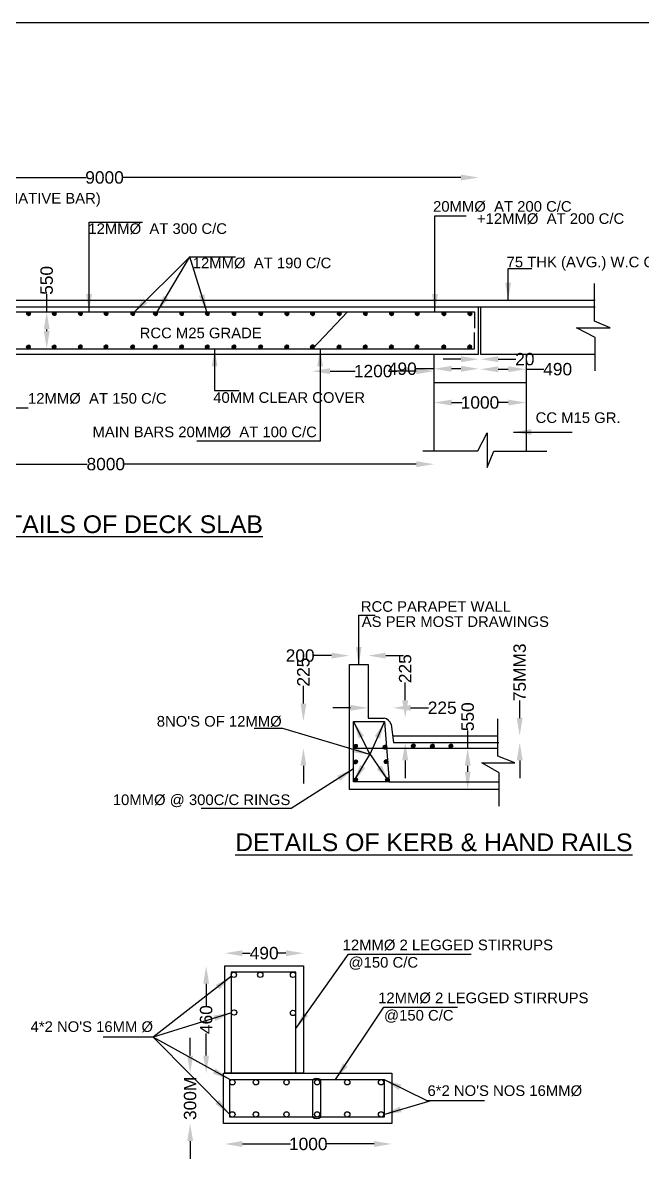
# Model space of a CAD drawing. Header units: millimetres. Extents: x 66731 to 79066, y -166082 to 12261.
# Drawn here: x 70683 to 74180, y 5812 to 12261 of the extents above; entities that cross this region are included whole.
import ezdxf

# ---------------------------------------------------------------- set-up
doc = ezdxf.new("R2010")
doc.units = ezdxf.units.MM
doc.header["$MEASUREMENT"] = 0
doc.layers.add('DRAWING', color=7, linetype='Continuous')
doc.layers.add('TEXT', color=7, linetype='Continuous')
doc.styles.get("Standard").update_dxf_attribs({"font": 'arial.ttf'})
doc.dimstyles.get("Standard").update_dxf_attribs({"dimtxt": 70, "dimasz": 100, "dimexe": 0.18, "dimexo": 0.0625, "dimgap": 0.09, "dimtad": 0, "dimdec": 0, "dimzin": 0, "dimdsep": 46, "dimtxsty": 'Standard', "dimcen": 0.09, "dimse1": 1, "dimse2": 1, "dimadec": 0, "dimazin": 0, "dimtfac": 1, "dimtdec": 0, "dimtofl": 0, "dimtmove": 0, "dimatfit": 3, "dimfxl": 1, "dimtolj": 1, "dimtzin": 0, "dimarcsym": 0})

# ---------------------------------------------------------------- blocks, each defined once
blk = doc.blocks.new('*D9')
at = {"layer": 'Defpoints', "color": 0, "transparency": 16777216}
for p in [(70818, 10628.7), (70818, 10628.7), (70818, 10420)]:
    blk.add_point(p, dxfattribs=at)
at = {"layer": 'DRAWING', "color": 0, "lineweight": -2, "transparency": 16777216}
for p, q in [((70818, 10628.7), (70818, 10728.7)), ((70818, 10520), (70818, 10528.7))]:
    blk.add_line(p, q, dxfattribs=at)
at = {"layer": 'DRAWING', "color": 0, "transparency": 16777216}
for points in [[(70801.4, 10528.7), (70834.7, 10528.7), (70818, 10628.7)], [(70801.4, 10520), (70834.7, 10520), (70818, 10420)]]:
    blk.add_solid(points, dxfattribs=at)
at = {"layer": 'DRAWING', "color": 0, "transparency": 16777216, "insert": (70818, 10806), "char_height": 70, "attachment_point": 5, "rotation": 90}
blk.add_mtext('\\A1;550', dxfattribs=at)
blk = doc.blocks.new('*D10')
at = {"layer": 'Defpoints', "color": 0, "transparency": 16777216}
for p in [(73004.2, 10389.7), (73256.7, 10389.7), (73004.2, 10306.5)]:
    blk.add_point(p, dxfattribs=at)
at = {"layer": 'DRAWING', "color": 0, "lineweight": -2, "transparency": 16777216}
for p, q in [((73004.2, 10306.5), (72904.2, 10306.5)), ((73156.7, 10306.5), (73104.2, 10306.5))]:
    blk.add_line(p, q, dxfattribs=at)
at = {"layer": 'DRAWING', "color": 0, "transparency": 16777216}
for points in [[(73104.2, 10323.2), (73104.2, 10289.8), (73004.2, 10306.5)], [(73156.7, 10323.2), (73156.7, 10289.8), (73256.7, 10306.5)]]:
    blk.add_solid(points, dxfattribs=at)
at = {"layer": 'DRAWING', "color": 0, "transparency": 16777216, "insert": (72825.5, 10306.5), "char_height": 70, "attachment_point": 5}
blk.add_mtext('\\A1;490', dxfattribs=at)
blk = doc.blocks.new('*D11')
at = {"layer": 'Defpoints', "color": 0, "transparency": 16777216}
for p in [(73266.9, 10389.7), (73524, 10389.7), (73524, 10304)]:
    blk.add_point(p, dxfattribs=at)
at = {"layer": 'DRAWING', "color": 0, "lineweight": -2, "transparency": 16777216}
for p, q in [((73366.9, 10304), (73424, 10304)), ((73524, 10304), (73624, 10304))]:
    blk.add_line(p, q, dxfattribs=at)
at = {"layer": 'DRAWING', "color": 0, "transparency": 16777216}
for points in [[(73366.9, 10320.7), (73366.9, 10287.3), (73266.9, 10304)], [(73424, 10320.7), (73424, 10287.3), (73524, 10304)]]:
    blk.add_solid(points, dxfattribs=at)
at = {"layer": 'DRAWING', "color": 0, "transparency": 16777216, "insert": (73702.7, 10304), "char_height": 70, "attachment_point": 5}
blk.add_mtext('\\A1;490', dxfattribs=at)
blk = doc.blocks.new('*D12')
at = {"layer": 'Defpoints', "color": 0, "transparency": 16777216}
for p in [(73256.7, 10399), (73266.9, 10399), (73266.9, 10360.7)]:
    blk.add_point(p, dxfattribs=at)
at = {"layer": 'DRAWING', "color": 0, "lineweight": -2, "transparency": 16777216}
for p, q in [((73156.7, 10360.7), (73056.7, 10360.7)), ((73366.9, 10360.7), (73466.9, 10360.7))]:
    blk.add_line(p, q, dxfattribs=at)
at = {"layer": 'DRAWING', "color": 0, "transparency": 16777216}
for points in [[(73156.7, 10377.3), (73156.7, 10344), (73256.7, 10360.7)], [(73366.9, 10377.3), (73366.9, 10344), (73266.9, 10360.7)]]:
    blk.add_solid(points, dxfattribs=at)
at = {"layer": 'DRAWING', "color": 0, "transparency": 16777216, "insert": (73517.6, 10360.7), "char_height": 70, "attachment_point": 5}
blk.add_mtext('\\A1;20', dxfattribs=at)
blk = doc.blocks.new('*D13')
at = {"layer": 'Defpoints', "color": 0, "transparency": 16777216}
for p in [(73004.2, 10116.4), (73524, 10115.8), (73524, 10115.8)]:
    blk.add_point(p, dxfattribs=at)
at = {"layer": 'DRAWING', "color": 0, "lineweight": -2, "transparency": 16777216}
for p, q in [((73104.2, 10115.8), (73162.9, 10115.8)), ((73424, 10115.8), (73365.3, 10115.8))]:
    blk.add_line(p, q, dxfattribs=at)
at = {"layer": 'DRAWING', "color": 0, "transparency": 16777216}
for points in [[(73104.2, 10132.4), (73104.2, 10099.1), (73004.2, 10115.8)], [(73424, 10132.4), (73424, 10099.1), (73524, 10115.8)]]:
    blk.add_solid(points, dxfattribs=at)
at = {"layer": 'DRAWING', "color": 0, "transparency": 16777216, "insert": (73264.1, 10115.8), "char_height": 70, "attachment_point": 5}
blk.add_mtext('\\A1;1000', dxfattribs=at)
blk = doc.blocks.new('*D14')
at = {"layer": 'Defpoints', "color": 0, "transparency": 16777216}
for p in [(69299.1, 10236.9), (73004.2, 9886.4), (69299.1, 9767.6)]:
    blk.add_point(p, dxfattribs=at)
at = {"layer": 'DRAWING', "color": 0, "lineweight": -2, "transparency": 16777216}
for p, q in [((69399.1, 9767.6), (71047.1, 9767.6)), ((72904.2, 9767.6), (71256.2, 9767.6))]:
    blk.add_line(p, q, dxfattribs=at)
at = {"layer": 'DRAWING', "color": 0, "transparency": 16777216}
for points in [[(69399.1, 9784.3), (69399.1, 9751), (69299.1, 9767.6)], [(72904.2, 9784.3), (72904.2, 9751), (73004.2, 9767.6)]]:
    blk.add_solid(points, dxfattribs=at)
at = {"layer": 'DRAWING', "color": 0, "transparency": 16777216, "insert": (71151.7, 9767.6), "char_height": 70, "attachment_point": 5}
blk.add_mtext('\\A1;8000', dxfattribs=at)
blk = doc.blocks.new('*D22')
at = {"layer": 'Defpoints', "color": 0, "transparency": 16777216}
for p in [(73194.9, 8163.2), (73194.9, 8163.2), (73194.9, 7929.9)]:
    blk.add_point(p, dxfattribs=at)
at = {"layer": 'TEXT', "color": 0, "lineweight": -2, "transparency": 16777216}
for p, q in [((73194.9, 8163.2), (73194.9, 8263.2)), ((73194.9, 8029.9), (73194.9, 8063.2))]:
    blk.add_line(p, q, dxfattribs=at)
at = {"layer": 'TEXT', "color": 0, "transparency": 16777216}
for points in [[(73178.2, 8063.2), (73211.6, 8063.2), (73194.9, 8163.2)], [(73178.2, 8029.9), (73211.6, 8029.9), (73194.9, 7929.9)]]:
    blk.add_solid(points, dxfattribs=at)
at = {"layer": 'TEXT', "color": 0, "transparency": 16777216, "insert": (73194.9, 8340.5), "char_height": 70, "attachment_point": 5, "rotation": 90}
blk.add_mtext('\\A1;550', dxfattribs=at)
blk = doc.blocks.new('*D23')
at = {"layer": 'Defpoints', "color": 0, "transparency": 16777216}
for p in [(72632.5, 8386.6), (72772.6, 8390.8), (72772.6, 8389.8)]:
    blk.add_point(p, dxfattribs=at)
at = {"layer": 'TEXT', "color": 0, "lineweight": -2, "transparency": 16777216}
for p, q in [((72532.5, 8390.8), (72432.5, 8390.8)), ((72872.6, 8390.8), (72972.6, 8390.8))]:
    blk.add_line(p, q, dxfattribs=at)
at = {"layer": 'TEXT', "color": 0, "transparency": 16777216}
for points in [[(72532.5, 8407.5), (72532.5, 8374.1), (72632.5, 8390.8)], [(72872.6, 8407.5), (72872.6, 8374.1), (72772.6, 8390.8)]]:
    blk.add_solid(points, dxfattribs=at)
at = {"layer": 'TEXT', "color": 0, "transparency": 16777216, "insert": (73050.9, 8390.8), "char_height": 70, "attachment_point": 5}
blk.add_mtext('\\A1;225', dxfattribs=at)
blk = doc.blocks.new('*D24')
at = {"layer": 'Defpoints', "color": 0, "transparency": 16777216}
for p in [(72842, 8333.8), (72849, 8333.8), (72847.9, 8194.1)]:
    blk.add_point(p, dxfattribs=at)
at = {"layer": 'TEXT', "color": 0, "lineweight": -2, "transparency": 16777216}
for p, q in [((72842, 8433.8), (72842, 8533.8)), ((72842, 8094.1), (72842, 7994.1))]:
    blk.add_line(p, q, dxfattribs=at)
at = {"layer": 'TEXT', "color": 0, "transparency": 16777216}
for points in [[(72825.3, 8433.8), (72858.7, 8433.8), (72842, 8333.8)], [(72825.3, 8094.1), (72858.7, 8094.1), (72842, 8194.1)]]:
    blk.add_solid(points, dxfattribs=at)
at = {"layer": 'TEXT', "color": 0, "transparency": 16777216, "insert": (72842, 8612), "char_height": 70, "attachment_point": 5, "rotation": 90}
blk.add_mtext('\\A1;225', dxfattribs=at)
blk = doc.blocks.new('*D25')
at = {"layer": 'Defpoints', "color": 0, "transparency": 16777216}
for p in [(72526.8, 8685.8), (72526.8, 8634.9), (72632.5, 8634.9)]:
    blk.add_point(p, dxfattribs=at)
at = {"layer": 'TEXT', "color": 0, "lineweight": -2, "transparency": 16777216}
for p, q in [((72426.8, 8685.8), (72326.8, 8685.8)), ((72732.5, 8685.8), (72832.5, 8685.8))]:
    blk.add_line(p, q, dxfattribs=at)
at = {"layer": 'TEXT', "color": 0, "transparency": 16777216}
for points in [[(72426.8, 8702.5), (72426.8, 8669.2), (72526.8, 8685.8)], [(72732.5, 8702.5), (72732.5, 8669.2), (72632.5, 8685.8)]]:
    blk.add_solid(points, dxfattribs=at)
at = {"layer": 'TEXT', "color": 0, "transparency": 16777216, "insert": (72248.9, 8685.8), "char_height": 70, "attachment_point": 5}
blk.add_mtext('\\A1;200', dxfattribs=at)
blk = doc.blocks.new('*D26')
at = {"layer": 'Defpoints', "color": 0, "transparency": 16777216}
for p in [(72267.3, 8314.5), (72550.5, 8314.5), (72550.5, 8163.2)]:
    blk.add_point(p, dxfattribs=at)
at = {"layer": 'TEXT', "color": 0, "lineweight": -2, "transparency": 16777216}
for p, q in [((72267.3, 8414.5), (72267.3, 8514.5)), ((72267.3, 8063.2), (72267.3, 7963.2))]:
    blk.add_line(p, q, dxfattribs=at)
at = {"layer": 'TEXT', "color": 0, "transparency": 16777216}
for points in [[(72250.6, 8414.5), (72284, 8414.5), (72267.3, 8314.5)], [(72250.6, 8063.2), (72284, 8063.2), (72267.3, 8163.2)]]:
    blk.add_solid(points, dxfattribs=at)
at = {"layer": 'TEXT', "color": 0, "transparency": 16777216, "insert": (72267.3, 8592.7), "char_height": 70, "attachment_point": 5, "rotation": 90}
blk.add_mtext('\\A1;225', dxfattribs=at)
blk = doc.blocks.new('*D27')
at = {"layer": 'Defpoints', "color": 0, "transparency": 16777216}
for p in [(73365.3, 8232.8), (73365.3, 8194.1), (73488.4, 8232.8)]:
    blk.add_point(p, dxfattribs=at)
at = {"layer": 'TEXT', "color": 0, "lineweight": -2, "transparency": 16777216}
for p, q in [((73488.4, 8332.8), (73488.4, 8432.8)), ((73488.4, 8094.1), (73488.4, 7994.1))]:
    blk.add_line(p, q, dxfattribs=at)
at = {"layer": 'TEXT', "color": 0, "transparency": 16777216}
for points in [[(73471.8, 8332.8), (73505.1, 8332.8), (73488.4, 8232.8)], [(73471.8, 8094.1), (73505.1, 8094.1), (73488.4, 8194.1)]]:
    blk.add_solid(points, dxfattribs=at)
at = {"layer": 'TEXT', "color": 0, "transparency": 16777216, "insert": (73488.4, 8591.4), "char_height": 70, "attachment_point": 5, "rotation": 90}
blk.add_mtext('\\A1;75MM3', dxfattribs=at)
blk = doc.blocks.new('*D28')
at = {"layer": 'Defpoints', "color": 0, "transparency": 16777216}
for p in [(72268.4, 7004.4), (71823, 6932.2), (72268.4, 6932.2)]:
    blk.add_point(p, dxfattribs=at)
at = {"layer": 'TEXT', "color": 0, "lineweight": -2, "transparency": 16777216}
for p, q in [((71923, 7004.4), (71967, 7004.4)), ((72168.4, 7004.4), (72124.4, 7004.4))]:
    blk.add_line(p, q, dxfattribs=at)
at = {"layer": 'TEXT', "color": 0, "transparency": 16777216}
for points in [[(71923, 7021.1), (71923, 6987.7), (71823, 7004.4)], [(72168.4, 7021.1), (72168.4, 6987.7), (72268.4, 7004.4)]]:
    blk.add_solid(points, dxfattribs=at)
at = {"layer": 'TEXT', "color": 0, "transparency": 16777216, "insert": (72045.7, 7004.4), "char_height": 70, "attachment_point": 5}
blk.add_mtext('\\A1;490', dxfattribs=at)
blk = doc.blocks.new('*D29')
at = {"layer": 'Defpoints', "color": 0, "transparency": 16777216}
for p in [(71823, 6325.9), (71627.8, 6042.8), (71823, 6042.8)]:
    blk.add_point(p, dxfattribs=at)
at = {"layer": 'TEXT', "color": 0, "lineweight": -2, "transparency": 16777216}
for p, q in [((71627.8, 6425.9), (71627.8, 6525.9)), ((71627.8, 5942.8), (71627.8, 5842.8))]:
    blk.add_line(p, q, dxfattribs=at)
at = {"layer": 'TEXT', "color": 0, "transparency": 16777216}
for points in [[(71611.2, 6425.9), (71644.5, 6425.9), (71627.8, 6325.9)], [(71611.2, 5942.8), (71644.5, 5942.8), (71627.8, 6042.8)]]:
    blk.add_solid(points, dxfattribs=at)
at = {"layer": 'TEXT', "color": 0, "transparency": 16777216, "insert": (71627.8, 6184.3), "char_height": 70, "attachment_point": 5, "rotation": 90}
blk.add_mtext('\\A1;300M', dxfattribs=at)
blk = doc.blocks.new('*D30')
at = {"layer": 'Defpoints', "color": 0, "transparency": 16777216}
for p in [(71823, 6042.8), (72766.5, 6042.8), (72766.5, 5926.3)]:
    blk.add_point(p, dxfattribs=at)
at = {"layer": 'TEXT', "color": 0, "lineweight": -2, "transparency": 16777216}
for p, q in [((71923, 5926.3), (72193.5, 5926.3)), ((72666.5, 5926.3), (72395.9, 5926.3))]:
    blk.add_line(p, q, dxfattribs=at)
at = {"layer": 'TEXT', "color": 0, "transparency": 16777216}
for points in [[(71923, 5943), (71923, 5909.7), (71823, 5926.3)], [(72666.5, 5943), (72666.5, 5909.7), (72766.5, 5926.3)]]:
    blk.add_solid(points, dxfattribs=at)
at = {"layer": 'TEXT', "color": 0, "transparency": 16777216, "insert": (72294.7, 5926.3), "char_height": 70, "attachment_point": 5}
blk.add_mtext('\\A1;1000', dxfattribs=at)
blk = doc.blocks.new('*D31')
at = {"layer": 'Defpoints', "color": 0, "transparency": 16777216}
for p in [(71718.4, 6932.2), (71816.5, 6932.2), (71816.5, 6325.9)]:
    blk.add_point(p, dxfattribs=at)
at = {"layer": 'TEXT', "color": 0, "lineweight": -2, "transparency": 16777216}
for p, q in [((71718.4, 6832.2), (71718.4, 6707.8)), ((71718.4, 6425.9), (71718.4, 6550.3))]:
    blk.add_line(p, q, dxfattribs=at)
at = {"layer": 'TEXT', "color": 0, "transparency": 16777216}
for points in [[(71701.7, 6832.2), (71735, 6832.2), (71718.4, 6932.2)], [(71701.7, 6425.9), (71735, 6425.9), (71718.4, 6325.9)]]:
    blk.add_solid(points, dxfattribs=at)
at = {"layer": 'TEXT', "color": 0, "transparency": 16777216, "insert": (71718.4, 6629), "char_height": 70, "attachment_point": 5, "rotation": 90}
blk.add_mtext('\\A1;460', dxfattribs=at)
blk = doc.blocks.new('*D34')
at = {"layer": 'Defpoints', "color": 0, "lineweight": -2, "transparency": 16777216}
for p, q in [((69132.2, 11387.2), (71040, 11387.2)), ((73156.7, 11387.2), (71248.9, 11387.2))]:
    blk.add_line(p, q, dxfattribs=at)
at = {"layer": 'Defpoints', "color": 0, "transparency": 16777216}
for p in [(73256.7, 11387.2), (69032.2, 10657.4), (73256.7, 10657.4)]:
    blk.add_point(p, dxfattribs=at)
for points in [[(69132.2, 11403.9), (69132.2, 11370.6), (69032.2, 11387.2)], [(73156.7, 11403.9), (73156.7, 11370.6), (73256.7, 11387.2)]]:
    blk.add_solid(points, dxfattribs=at)
at = {"layer": 'Defpoints', "color": 0, "transparency": 16777216, "insert": (71144.5, 11387.2), "char_height": 70, "attachment_point": 5}
blk.add_mtext('\\A1;9000', dxfattribs=at)
blk = doc.blocks.new('*D35')
at = {"layer": 'Defpoints', "color": 0, "lineweight": -2, "transparency": 16777216}
for p, q in [((72418, 10293.1), (72559.9, 10293.1)), ((72904.2, 10293.1), (72762.3, 10293.1))]:
    blk.add_line(p, q, dxfattribs=at)
at = {"layer": 'Defpoints', "color": 0, "transparency": 16777216}
for p in [(72318, 10430.4), (72318, 10293.1), (73004.2, 10306.5)]:
    blk.add_point(p, dxfattribs=at)
for points in [[(72418, 10309.7), (72418, 10276.4), (72318, 10293.1)], [(72904.2, 10309.7), (72904.2, 10276.4), (73004.2, 10293.1)]]:
    blk.add_solid(points, dxfattribs=at)
at = {"layer": 'Defpoints', "color": 0, "transparency": 16777216, "insert": (72661.1, 10293.1), "char_height": 70, "attachment_point": 5}
blk.add_mtext('\\A1;1200', dxfattribs=at)

msp = doc.modelspace()

# ---------------------------------------------------------------- hatches: boundary and pattern name
at = {"layer": 'DRAWING'}
h = msp.add_hatch(dxfattribs=at)
h.set_pattern_fill('ANSI31', color=256, style=0)
h.set_pattern_definition([(45, (17430.54311, -3.04414), (-0.08838834765, 0.08838834765), [])])
h.paths.add_polyline_path([(70726.2, 10618.3, 0.409166), (70715.9, 10628.7), (70715.6, 10628.7, 0.409166), (70705.3, 10618.3, 1)])
h = msp.add_hatch(dxfattribs=at)
h.set_pattern_fill('ANSI31', color=256, style=0)
h.set_pattern_definition([(45, (17575.6704, -3.04414), (-0.08838834765, 0.08838834765), [])])
h.paths.add_polyline_path([(70871.3, 10618.3, 0.409166), (70861.1, 10628.7), (70860.7, 10628.7, 0.409166), (70850.5, 10618.3, 1)])
h = msp.add_hatch(dxfattribs=at)
h.set_pattern_fill('ANSI31', color=256, style=0)
h.set_pattern_definition([(45, (17723.46586, -3.04414), (-0.08838834765, 0.08838834765), [])])
h.paths.add_polyline_path([(71019.1, 10618.3, 0.409166), (71008.9, 10628.7), (71008.5, 10628.7, 0.409166), (70998.3, 10618.3, 1)])
h = msp.add_hatch(dxfattribs=at)
h.set_pattern_fill('ANSI31', color=256, style=0)
h.set_pattern_definition([(45, (17868.28421, -3.04414), (-0.08838834765, 0.08838834765), [])])
h.paths.add_polyline_path([(71163.9, 10618.3, 0.409166), (71153.7, 10628.7), (71153.3, 10628.7, 0.409166), (71143.1, 10618.3, 1)])
h = msp.add_hatch(dxfattribs=at)
h.set_pattern_fill('ANSI31', color=256, style=0)
h.set_pattern_definition([(45, (18018.97523, -3.04414), (-0.08838834765, 0.08838834765), [])])
h.paths.add_polyline_path([(71314.6, 10618.3, 0.409166), (71304.4, 10628.7), (71304, 10628.7, 0.409166), (71293.8, 10618.3, 1)])
h = msp.add_hatch(dxfattribs=at)
h.set_pattern_fill('ANSI31', color=256, style=0)
h.set_pattern_definition([(45, (18147.01348, -3.04414), (-0.08838834765, 0.08838834765), [])])
h.paths.add_polyline_path([(71442.7, 10618.3, 0.409166), (71432.4, 10628.7), (71432.1, 10628.7, 0.409166), (71421.8, 10618.3, 1)])
h = msp.add_hatch(dxfattribs=at)
h.set_pattern_fill('ANSI31', color=256, style=0)
h.set_pattern_definition([(45, (18294.80894, -3.04414), (-0.08838834765, 0.08838834765), [])])
h.paths.add_polyline_path([(71590.5, 10618.3, 0.409166), (71580.2, 10628.7), (71579.9, 10628.7, 0.409166), (71569.6, 10618.3, 1)])
h = msp.add_hatch(dxfattribs=at)
h.set_pattern_fill('ANSI31', color=256, style=0)
h.set_pattern_definition([(45, (18439.62729, -3.04414), (-0.08838834765, 0.08838834765), [])])
h.paths.add_polyline_path([(71735.3, 10618.3, 0.409166), (71725, 10628.7), (71724.7, 10628.7, 0.409166), (71714.4, 10618.3, 1)])
h = msp.add_hatch(dxfattribs=at)
h.set_pattern_fill('ANSI31', color=256, style=0)
h.set_pattern_definition([(45, (18590.31831, -3.04414), (-0.08838834765, 0.08838834765), [])])
h.paths.add_polyline_path([(71886, 10618.3, 0.409166), (71875.7, 10628.7), (71875.4, 10628.7, 0.409166), (71865.1, 10618.3, 1)])
h = msp.add_hatch(dxfattribs=at)
h.set_pattern_fill('ANSI31', color=256, style=0)
h.set_pattern_definition([(45, (18741.07461, -3.04414), (-0.08838834765, 0.08838834765), [])])
h.paths.add_polyline_path([(72036.7, 10618.3, 0.409166), (72026.5, 10628.7), (72026.1, 10628.7, 0.409166), (72015.9, 10618.3, 1)])
h = msp.add_hatch(dxfattribs=at)
h.set_pattern_fill('ANSI31', color=256, style=0)
h.set_pattern_definition([(45, (18888.87007, -3.04414), (-0.08838834765, 0.08838834765), [])])
h.paths.add_polyline_path([(72184.5, 10618.3, 0.409166), (72174.3, 10628.7), (72173.9, 10628.7, 0.409166), (72163.7, 10618.3, 1)])
h = msp.add_hatch(dxfattribs=at)
h.set_pattern_fill('ANSI31', color=256, style=0)
h.set_pattern_definition([(45, (19033.68841, -3.04414), (-0.08838834765, 0.08838834765), [])])
h.paths.add_polyline_path([(72329.3, 10618.3, 0.409166), (72319.1, 10628.7), (72318.7, 10628.7, 0.409166), (72308.5, 10618.3, 1)])
h = msp.add_hatch(dxfattribs=at)
h.set_pattern_fill('ANSI31', color=256, style=0)
h.set_pattern_definition([(45, (19184.37944, -3.04414), (-0.08838834765, 0.08838834765), [])])
h.paths.add_polyline_path([(72480, 10618.3, 0.409166), (72469.8, 10628.7), (72469.4, 10628.7, 0.409166), (72459.2, 10618.3, 1)])
h = msp.add_hatch(dxfattribs=at)
h.set_pattern_fill('ANSI31', color=256, style=0)
h.set_pattern_definition([(45, (19331.72533, -3.04414), (-0.08838834765, 0.08838834765), [])])
h.paths.add_polyline_path([(72627.4, 10618.3, 0.409166), (72617.1, 10628.7), (72616.8, 10628.7, 0.409166), (72606.5, 10618.3, 1)])
h = msp.add_hatch(dxfattribs=at)
h.set_pattern_fill('ANSI31', color=256, style=0)
h.set_pattern_definition([(45, (19479.52079, -3.04414), (-0.08838834765, 0.08838834765), [])])
h.paths.add_polyline_path([(72775.2, 10618.3, 0.409166), (72764.9, 10628.7), (72764.6, 10628.7, 0.409166), (72754.3, 10618.3, 1)])
h = msp.add_hatch(dxfattribs=at)
h.set_pattern_fill('ANSI31', color=256, style=0)
h.set_pattern_definition([(45, (19624.33913, -3.04414), (-0.08838834765, 0.08838834765), [])])
h.paths.add_polyline_path([(72920, 10618.3, 0.409166), (72909.7, 10628.7), (72909.4, 10628.7, 0.409166), (72899.1, 10618.3, 1)])
h = msp.add_hatch(dxfattribs=at)
h.set_pattern_fill('ANSI31', color=256, style=0)
h.set_pattern_definition([(45, (19775.03016, -3.04414), (-0.08838834765, 0.08838834765), [])])
h.paths.add_polyline_path([(73070.7, 10618.3, 0.409166), (73060.4, 10628.7), (73060.1, 10628.7, 0.409166), (73049.8, 10618.3, 1)])
h = msp.add_hatch(dxfattribs=at)
h.set_pattern_fill('ANSI31', color=256, style=0)
h.set_pattern_definition([(45, (19921.8521, -3.04414), (-0.08838834765, 0.08838834765), [])])
h.paths.add_polyline_path([(73217.5, 10618.3, 0.409166), (73207.3, 10628.7), (73206.9, 10628.7, 0.409166), (73196.6, 10618.3, 1)])
h = msp.add_hatch(dxfattribs=at)
h.set_pattern_fill('ANSI31', color=256, style=0)
h.set_pattern_definition([(315, (17429.67651, 21051.74627), (-0.08838834765, -0.08838834765), [])])
h.paths.add_polyline_path([(70725.3, 10430.4, -0.409166), (70715.1, 10420), (70714.7, 10420, -0.409166), (70704.5, 10430.4, -1)])
h = msp.add_hatch(dxfattribs=at)
h.set_pattern_fill('ANSI31', color=256, style=0)
h.set_pattern_definition([(315, (17574.8038, 21051.74627), (-0.08838834765, -0.08838834765), [])])
h.paths.add_polyline_path([(70870.5, 10430.4, -0.409166), (70860.2, 10420), (70859.8, 10420, -0.409166), (70849.6, 10430.4, -1)])
h = msp.add_hatch(dxfattribs=at)
h.set_pattern_fill('ANSI31', color=256, style=0)
h.set_pattern_definition([(315, (17722.59926, 21051.74627), (-0.08838834765, -0.08838834765), [])])
h.paths.add_polyline_path([(71018.3, 10430.4, -0.409166), (71008, 10420), (71007.6, 10420, -0.409166), (70997.4, 10430.4, -1)])
h = msp.add_hatch(dxfattribs=at)
h.set_pattern_fill('ANSI31', color=256, style=0)
h.set_pattern_definition([(315, (17867.41761, 21051.74627), (-0.08838834765, -0.08838834765), [])])
h.paths.add_polyline_path([(71163.1, 10430.4, -0.409166), (71152.8, 10420), (71152.5, 10420, -0.409166), (71142.2, 10430.4, -1)])
h = msp.add_hatch(dxfattribs=at)
h.set_pattern_fill('ANSI31', color=256, style=0)
h.set_pattern_definition([(315, (18018.10863, 21051.74627), (-0.08838834765, -0.08838834765), [])])
h.paths.add_polyline_path([(71313.8, 10430.4, -0.409166), (71303.5, 10420), (71303.2, 10420, -0.409166), (71292.9, 10430.4, -1)])
h = msp.add_hatch(dxfattribs=at)
h.set_pattern_fill('ANSI31', color=256, style=0)
h.set_pattern_definition([(315, (18146.14688, 21051.74627), (-0.08838834765, -0.08838834765), [])])
h.paths.add_polyline_path([(71441.8, 10430.4, -0.409166), (71431.6, 10420), (71431.2, 10420, -0.409166), (71420.9, 10430.4, -1)])
h = msp.add_hatch(dxfattribs=at)
h.set_pattern_fill('ANSI31', color=256, style=0)
h.set_pattern_definition([(315, (18293.94234, 21051.74627), (-0.08838834765, -0.08838834765), [])])
h.paths.add_polyline_path([(71589.6, 10430.4, -0.409166), (71579.3, 10420), (71579, 10420, -0.409166), (71568.7, 10430.4, -1)])
h = msp.add_hatch(dxfattribs=at)
h.set_pattern_fill('ANSI31', color=256, style=0)
h.set_pattern_definition([(315, (18438.76069, 21051.74627), (-0.08838834765, -0.08838834765), [])])
h.paths.add_polyline_path([(71734.4, 10430.4, -0.409166), (71724.2, 10420), (71723.8, 10420, -0.409166), (71713.5, 10430.4, -1)])
h = msp.add_hatch(dxfattribs=at)
h.set_pattern_fill('ANSI31', color=256, style=0)
h.set_pattern_definition([(315, (18589.45171, 21051.74627), (-0.08838834765, -0.08838834765), [])])
h.paths.add_polyline_path([(71885.1, 10430.4, -0.409166), (71874.9, 10420), (71874.5, 10420, -0.409166), (71864.2, 10430.4, -1)])
h = msp.add_hatch(dxfattribs=at)
h.set_pattern_fill('ANSI31', color=256, style=0)
h.set_pattern_definition([(315, (18740.20801, 21051.74627), (-0.08838834765, -0.08838834765), [])])
h.paths.add_polyline_path([(72035.9, 10430.4, -0.409166), (72025.6, 10420), (72025.3, 10420, -0.409166), (72015, 10430.4, -1)])
h = msp.add_hatch(dxfattribs=at)
h.set_pattern_fill('ANSI31', color=256, style=0)
h.set_pattern_definition([(315, (18888.00347, 21051.74627), (-0.08838834765, -0.08838834765), [])])
h.paths.add_polyline_path([(72183.7, 10430.4, -0.409166), (72173.4, 10420), (72173, 10420, -0.409166), (72162.8, 10430.4, -1)])
h = msp.add_hatch(dxfattribs=at)
h.set_pattern_fill('ANSI31', color=256, style=0)
h.set_pattern_definition([(315, (19032.82182, 21051.74627), (-0.08838834765, -0.08838834765), [])])
h.paths.add_polyline_path([(72328.5, 10430.4, -0.409166), (72318.2, 10420), (72317.9, 10420, -0.409166), (72307.6, 10430.4, -1)])
h = msp.add_hatch(dxfattribs=at)
h.set_pattern_fill('ANSI31', color=256, style=0)
h.set_pattern_definition([(315, (19183.51284, 21051.74627), (-0.08838834765, -0.08838834765), [])])
h.paths.add_polyline_path([(72479.2, 10430.4, -0.409166), (72468.9, 10420), (72468.6, 10420, -0.409166), (72458.3, 10430.4, -1)])
h = msp.add_hatch(dxfattribs=at)
h.set_pattern_fill('ANSI31', color=256, style=0)
h.set_pattern_definition([(315, (19330.85873, 21051.74627), (-0.08838834765, -0.08838834765), [])])
h.paths.add_polyline_path([(72626.5, 10430.4, -0.409166), (72616.3, 10420), (72615.9, 10420, -0.409166), (72605.6, 10430.4, -1)])
h = msp.add_hatch(dxfattribs=at)
h.set_pattern_fill('ANSI31', color=256, style=0)
h.set_pattern_definition([(315, (19478.65419, 21051.74627), (-0.08838834765, -0.08838834765), [])])
h.paths.add_polyline_path([(72774.3, 10430.4, -0.409166), (72764.1, 10420), (72763.7, 10420, -0.409166), (72753.4, 10430.4, -1)])
h = msp.add_hatch(dxfattribs=at)
h.set_pattern_fill('ANSI31', color=256, style=0)
h.set_pattern_definition([(315, (19623.47254, 21051.74627), (-0.08838834765, -0.08838834765), [])])
h.paths.add_polyline_path([(72919.1, 10430.4, -0.409166), (72908.9, 10420), (72908.5, 10420, -0.409166), (72898.3, 10430.4, -1)])
h = msp.add_hatch(dxfattribs=at)
h.set_pattern_fill('ANSI31', color=256, style=0)
h.set_pattern_definition([(315, (19774.16356, 21051.74627), (-0.08838834765, -0.08838834765), [])])
h.paths.add_polyline_path([(73069.8, 10430.4, -0.409166), (73059.6, 10420), (73059.2, 10420, -0.409166), (73049, 10430.4, -1)])
h = msp.add_hatch(dxfattribs=at)
h.set_pattern_fill('ANSI31', color=256, style=0)
h.set_pattern_definition([(315, (19920.9855, 21051.74627), (-0.08838834765, -0.08838834765), [])])
h.paths.add_polyline_path([(73216.6, 10430.4, -0.409166), (73206.4, 10420), (73206, 10420, -0.409166), (73195.8, 10430.4, -1)])
h = msp.add_hatch(dxfattribs=at)
h.set_pattern_fill('ANSI31', color=256, style=0)
h.set_pattern_definition([(315, (19275.74304, 18795.02064), (-0.08838834765, -0.08838834765), [])])
h.paths.add_polyline_path([(72571.4, 8173.7, -0.409166), (72561.1, 8163.2), (72560.8, 8163.2, -0.409166), (72550.5, 8173.7, -1)])
h = msp.add_hatch(dxfattribs=at)
h.set_pattern_fill('ANSI31', color=256, style=0)
h.set_pattern_definition([(315, (19442.08919, 18790.05563), (-0.08838834765, -0.08838834765), [])])
h.paths.add_polyline_path([(72737.7, 8168.7, -0.409166), (72727.5, 8158.3), (72727.1, 8158.3, -0.409166), (72716.9, 8168.7, -1)])
h = msp.add_hatch(dxfattribs=at)
h.set_pattern_fill('ANSI31', color=256, style=0)
h.set_pattern_definition([(315, (19602.56267, 18796.55554), (-0.08838834765, -0.08838834765), [])])
h.paths.add_polyline_path([(72898.2, 8175.2, -0.409166), (72888, 8164.8), (72887.6, 8164.8, -0.409166), (72877.4, 8175.2, -1)])
h = msp.add_hatch(dxfattribs=at)
h.set_pattern_fill('ANSI31', color=256, style=0)
h.set_pattern_definition([(315, (19710.38639, 18795.51991), (-0.08838834765, -0.08838834765), [])])
h.paths.add_polyline_path([(73006, 8174.2, -0.409166), (72995.8, 8163.7), (72995.4, 8163.7, -0.409166), (72985.2, 8174.2, -1)])
h = msp.add_hatch(dxfattribs=at)
h.set_pattern_fill('ANSI31', color=256, style=0)
h.set_pattern_definition([(315, (19814.73017, 18796.05458), (-0.08838834765, -0.08838834765), [])])
h.paths.add_polyline_path([(73110.4, 8174.7, -0.409166), (73100.1, 8164.3), (73099.8, 8164.3, -0.409166), (73089.5, 8174.7, -1)])
h = msp.add_hatch(dxfattribs=at)
h.set_pattern_fill('ANSI31', color=256, style=0)
h.set_pattern_definition([(315, (19277.08074, 18706.22472), (-0.08838834765, -0.08838834765), [])])
h.paths.add_polyline_path([(72572.7, 8084.9, -0.409166), (72562.5, 8074.4), (72562.1, 8074.4, -0.409166), (72551.9, 8084.9, -1)])
h = msp.add_hatch(dxfattribs=at)
h.set_pattern_fill('ANSI31', color=256, style=0)
h.set_pattern_definition([(315, (19448.53133, 18708.22314), (-0.08838834765, -0.08838834765), [])])
h.paths.add_polyline_path([(72744.2, 8086.9, -0.409166), (72733.9, 8076.4), (72733.6, 8076.4, -0.409166), (72723.3, 8086.9, -1)])
h = msp.add_hatch(dxfattribs=at)
h.set_pattern_fill('ANSI31', color=256, style=0)
h.set_pattern_definition([(315, (19276.75959, 18605.24064), (-0.08838834765, -0.08838834765), [])])
h.paths.add_polyline_path([(72572.4, 7983.9, -0.409166), (72562.2, 7973.4), (72561.8, 7973.4, -0.409166), (72551.5, 7983.9, -1)])
h = msp.add_hatch(dxfattribs=at)
h.set_pattern_fill('ANSI31', color=256, style=0)
h.set_pattern_definition([(315, (19456.60679, 18605.64303), (-0.08838834765, -0.08838834765), [])])
h.paths.add_polyline_path([(72752.3, 7984.3, -0.409166), (72742, 7973.9), (72741.6, 7973.9, -0.409166), (72731.4, 7984.3, -1)])

# ---------------------------------------------------------------- linework, layer by layer
at = {"layer": 'Defpoints'}
msp.add_lwpolyline([(72516.1, 10628.7), (72318, 10420)], dxfattribs=at)
at = {"layer": 'DRAWING'}
for points in [[(79064.9, 12261.4), (66731.2, 12261.4), (66731.2, 3228), (79064.9, 3228)], [(72752.3, 7973), (72550.5, 7973), (72550.5, 8314.5), (72725.4, 8314.5)], [(72268.4, 6325.9), (71823, 6325.9), (71823, 6932.2), (72268.4, 6932.2)], [(71816.5, 6325.9), (72766.5, 6325.9), (72766.5, 6042.8), (71816.5, 6042.8)], [(71851.4, 6290.1), (72722.4, 6290.1), (72722.4, 6078.7), (71851.4, 6078.7)], [(72320, 6290.1), (72364.2, 6290.1), (72364.2, 6078.7), (72320, 6078.7)]]:
    msp.add_lwpolyline(points, close=True, dxfattribs=at)
for points in [[(73913.6, 10294.3), (73913.6, 10484.2), (73809.7, 10538.4), (73999.8, 10538.4), (73910.1, 10576.5), (73910.1, 10789.1)], [(67445.9, 10694), (73915.2, 10694)], [(69032.2, 10657.4), (73915.2, 10657.4)], [(69299.1, 10389.7), (73256.7, 10389.7), (73256.7, 10657.4)], [(73266.9, 10657.4), (73266.9, 10389.7), (73910.1, 10389.7)], [(69069.4, 10540.2), (69069.4, 10628.7), (73234, 10628.7), (73234, 10537)], [(69068.6, 10508.5), (69068.6, 10420), (73233.2, 10420), (73233.2, 10511.7)], [(73004.2, 10389.7), (73004.2, 9843.1)], [(73524, 10389.7), (73524, 9841.8)], [(73004.2, 10228.6), (73524, 10228.6)], [(72940.8, 9843.1), (73252, 9843.1), (73303.9, 9945.4), (73303.9, 9748.3), (73343.1, 9841.8), (73641.7, 9841.8)], [(73371.4, 7929.9), (72526.8, 7929.9), (72526.8, 8634.9), (72632.5, 8634.9), (72632.5, 8333.2), (72723.2, 8333.2)], [(73372.1, 7835.8), (73372.1, 8022.6), (73274.7, 8080.1), (73460.7, 8080.1), (73365.3, 8117.8), (73365.3, 8329.1)], [(72762.9, 8296.3), (72775.4, 8194.1), (73371.1, 8194.1)], [(72770.6, 8232.8), (73365.3, 8232.8)], [(72550.5, 8163.2), (73365.3, 8163.2)], [(72752.3, 7973), (73372.1, 7973)], [(72223.7, 6896.8), (71859.5, 6896.8), (71859.5, 6325.9)], [(72223.7, 6325.9), (72223.7, 6896.8)]]:
    msp.add_lwpolyline(points, dxfattribs=at)
for centre, radius in [((70715.8, 10618.3), 10.4), ((70860.9, 10618.3), 10.4), ((71008.7, 10618.3), 10.4), ((71153.5, 10618.3), 10.4), ((71304.2, 10618.3), 10.4), ((71432.2, 10618.3), 10.4), ((71580, 10618.3), 10.4), ((71724.9, 10618.3), 10.4), ((71875.5, 10618.3), 10.4), ((72026.3, 10618.3), 10.4), ((72174.1, 10618.3), 10.4), ((72318.9, 10618.3), 10.4), ((72469.6, 10618.3), 10.4), ((72616.9, 10618.3), 10.4), ((72764.7, 10618.3), 10.4), ((72909.6, 10618.3), 10.4), ((73060.3, 10618.3), 10.4), ((73207.1, 10618.3), 10.4), ((70714.9, 10430.4), 10.4), ((70860, 10430.4), 10.4), ((71007.8, 10430.4), 10.4), ((71152.6, 10430.4), 10.4), ((71303.3, 10430.4), 10.4), ((71431.4, 10430.4), 10.4), ((71579.2, 10430.4), 10.4), ((71724, 10430.4), 10.4), ((71874.7, 10430.4), 10.4), ((72025.4, 10430.4), 10.4), ((72173.2, 10430.4), 10.4), ((72318, 10430.4), 10.4), ((72468.7, 10430.4), 10.4), ((72616.1, 10430.4), 10.4), ((72763.9, 10430.4), 10.4), ((72908.7, 10430.4), 10.4), ((73059.4, 10430.4), 10.4), ((73206.2, 10430.4), 10.4), ((72561, 8173.7), 10.4), ((72727.3, 8168.7), 10.4), ((72887.8, 8175.2), 10.4), ((72995.6, 8174.2), 10.4), ((73100, 8174.7), 10.4), ((72562.3, 8084.9), 10.4), ((72733.8, 8086.9), 10.4), ((72562, 7983.9), 10.4), ((72741.8, 7984.3), 10.4), ((71874.4, 6881.9), 15), ((72023.7, 6881.9), 15), ((72208.5, 6881.9), 15), ((71875.6, 6669.3), 15), ((72208.5, 6667.1), 15), ((71866.2, 6275.1), 15), ((71999.4, 6275.1), 15), ((72171.7, 6275.1), 15), ((72345.1, 6275.1), 15), ((72514.9, 6275.1), 15), ((72705.9, 6275.1), 15), ((71866.2, 6093.7), 15), ((71999.4, 6093.7), 15), ((72171.7, 6093.7), 15), ((72345.1, 6093.7), 15), ((72514.9, 6093.7), 15), ((72705.9, 6093.7), 15)]:
    msp.add_circle(centre, radius, dxfattribs=at)
for centre, radius, start, end in [((72706.4, 8275.4), 60.2, 20.33491, 73.86894), ((72342.1, 6251.5), 44.5, 60.18616, 119.81384), ((72342.1, 6104.8), 34.2, 229.71277, 310.28723)]:
    msp.add_arc(centre, radius, start, end, dxfattribs=at)

# ---------------------------------------------------------------- texts
at = {"layer": 'TEXT'}
for s, height, p in [('BENT UP BARS (EVERY ALTERNATIVE BAR)', 60, (69353.5, 11239.9)), ('20MMØ  AT 200 C/C ', 60, (72999.2, 11194.1)), ('+12MMØ  AT 200 C/C ', 60, (73247.1, 11125.2)), ('12MMØ  AT 300 C/C ', 60, (71053.3, 11068.6)), ('12MMØ  AT 190 C/C ', 60, (71642.5, 10874.5)), ('75 THK (AVG.) W.C CC M35', 60, (73414.3, 10879.9)), ('RCC M25 GRADE', 60, (71342.7, 10478.8)), ('12MMØ  AT 150 C/C ', 60, (70712.5, 10109.4)), ('40MM CLEAR COVER', 60, (71758.2, 10114.1)), ('CC M15 GR.', 60, (73578.2, 10000.4)), ('MAIN BARS 20MMØ  AT 100 C/C ', 60, (71076.5, 9919.8)), ('%%URCC DETAILS OF DECK SLAB', 100, (70059.4, 9378.3)), ('RCC PARAPET WALL', 60, (72591.5, 8933.3)), ('AS PER MOST DRAWINGS', 60, (72596.5, 8848)), ("8NO'S OF 12MMØ", 60, (71439.4, 8284.8)), ('10MMØ @ 300C/C RINGS', 60, (71191.2, 7841.4)), ('%%UDETAILS OF KERB & HAND RAILS', 100, (71882, 7581.1)), ('12MMØ 2 LEGGED STIRRUPS', 60, (72488.8, 7021.2)), ('@150 C/C', 60, (72522.2, 6922.8)), ('12MMØ 2 LEGGED STIRRUPS', 60, (72689.1, 6721.9)), ('@150 C/C', 60, (72722.5, 6623.6)), ("4*2 NO'S 16MM Ø", 60, (70726.9, 6559.5)), ("6*2 NO'S NOS 16MMØ", 60, (72967.9, 6197.8))]:
    msp.add_text(s, height=height, dxfattribs=at).set_placement(p)

# ---------------------------------------------------------------- dimensions: what is measured, and where the dimension line sits
at = {"layer": 'Defpoints'}
for base, p1, p2, text, picture, middle in [((73256.7, 11387.2), (69032.2, 10657.4), (73256.7, 10657.4), '9000', '*D34', (71144.5, 11387.2)), ((72318, 10293.1), (73004.2, 10306.5), (72318, 10430.4), '1200', '*D35', (72661.1, 10293.1))]:
    dim = msp.add_linear_dim(base=base, p1=p1, p2=p2, text=text, dimstyle='Standard', override={"dimfxl": 2000}, dxfattribs=at)
    dim.commit()
    dim.dimension.update_dxf_attribs({"geometry": picture, "text_midpoint": middle})
at = {"layer": 'DRAWING'}
dim = msp.add_linear_dim(base=(70818, 10628.7), p1=(70818, 10420), p2=(70818, 10628.7), angle=90, text='550', dimstyle='Standard', override={"dimfxl": 2000}, dxfattribs=at)
dim.commit()
dim.dimension.update_dxf_attribs({"geometry": '*D9', "text_midpoint": (70818, 10806)})
for base, p1, p2, text, picture, middle in [((73004.2, 10306.5), (73256.7, 10389.7), (73004.2, 10389.7), '490', '*D10', (72825.5, 10306.5)), ((73266.9, 10360.7), (73256.7, 10399), (73266.9, 10399), '20', '*D12', (73517.6, 10360.7)), ((73524, 10304), (73266.9, 10389.7), (73524, 10389.7), '490', '*D11', (73702.7, 10304)), ((69299.1, 9767.6), (73004.2, 9886.4), (69299.1, 10236.9), '8000', '*D14', (71151.7, 9767.6)), ((73524, 10115.8), (73004.2, 10116.4), (73524, 10115.8), '1000', '*D13', (73264.1, 10115.8))]:
    dim = msp.add_linear_dim(base=base, p1=p1, p2=p2, text=text, dimstyle='Standard', override={"dimfxl": 2000}, dxfattribs=at)
    dim.commit()
    dim.dimension.update_dxf_attribs({"geometry": picture, "text_midpoint": middle})
at = {"layer": 'TEXT'}
for base, p1, p2, text, picture, middle in [((72526.8, 8685.8), (72632.5, 8634.9), (72526.8, 8634.9), '200', '*D25', (72248.9, 8685.8)), ((72772.6, 8390.8), (72632.5, 8386.6), (72772.6, 8389.8), '225', '*D23', (73050.9, 8390.8)), ((72268.4, 7004.4), (71823, 6932.2), (72268.4, 6932.2), '490', '*D28', (72045.7, 7004.4)), ((72766.5, 5926.3), (71823, 6042.8), (72766.5, 6042.8), '1000', '*D30', (72294.7, 5926.3))]:
    dim = msp.add_linear_dim(base=base, p1=p1, p2=p2, text=text, dimstyle='Standard', dxfattribs=at)
    dim.commit()
    dim.dimension.update_dxf_attribs({"geometry": picture, "text_midpoint": middle})
for base, p1, p2, text, picture, middle in [((73488.4, 8232.8), (73365.3, 8194.1), (73365.3, 8232.8), '75MM3', '*D27', (73488.4, 8591.4)), ((72267.3, 8314.5), (72550.5, 8163.2), (72550.5, 8314.5), '225', '*D26', (72267.3, 8592.7)), ((72842, 8333.8), (72847.9, 8194.1), (72849, 8333.8), '225', '*D24', (72842, 8612)), ((71718.4, 6932.2), (71816.5, 6325.9), (71816.5, 6932.2), '460', '*D31', (71718.4, 6629)), ((71627.8, 6042.8), (71823, 6325.9), (71823, 6042.8), '300M', '*D29', (71627.8, 6184.3))]:
    dim = msp.add_linear_dim(base=base, p1=p1, p2=p2, angle=90, text=text, dimstyle='Standard', dxfattribs=at)
    dim.commit()
    dim.dimension.update_dxf_attribs({"geometry": picture, "text_midpoint": middle})
dim = msp.add_linear_dim(base=(73194.9, 8163.2), p1=(73194.9, 7929.9), p2=(73194.9, 8163.2), angle=90, text='550', dimstyle='Standard', override={"dimtxt": 70}, dxfattribs=at)
dim.commit()
dim.dimension.update_dxf_attribs({"geometry": '*D22', "text_midpoint": (73194.9, 8340.5)})

# ---------------------------------------------------------------- leaders
at = {"layer": 'DRAWING'}
for points in [[(73009.9, 10628.7), (73009.9, 11170.6), (73185.5, 11170.6)], [(71056.9, 10628.7), (71056.9, 11135.1), (71358, 11135.1)], [(71304.2, 10618.3), (71626.5, 10939.8), (71884.1, 10939.8)], [(71440.7, 10624.4), (71626.5, 10939.8)], [(71721.8, 10628.3), (71626.5, 10939.8)], [(73423.2, 10694), (73423.2, 10872.7), (73556.2, 10872.7)], [(70139.7, 10421.4), (70463.7, 10085), (70714, 10085)], [(72361.8, 10420), (72361.8, 9896.8), (71665, 9896.8)], [(71766.2, 10420), (71766.2, 10184.3), (71904.2, 10184.3)], [(73453.9, 9948.8), (73785.4, 9948.8)], [(72579.7, 8634.9), (72579.7, 8915.2), (72671.8, 8915.2)], [(72642.2, 8126.6), (72152, 8273.7), (71989.8, 8273.7)], [(72550.5, 8314.5), (72642.2, 8126.6)], [(72725.4, 8314.5), (72642.2, 8126.6)], [(72550.5, 7973), (72642.2, 8126.6)], [(72752.3, 7973), (72633.9, 8143.7)], [(72550.5, 8046), (72197.7, 7822.7), (71690.6, 7822.7)], [(72223.7, 6578.3), (72521.9, 6998.6), (73214.6, 6998.6)], [(71861.8, 6873.9), (71419.7, 6530.2), (71136.4, 6530.2)], [(71860.9, 6666.5), (71419.7, 6530.2)], [(72448.5, 6290.1), (72722.2, 6699.4), (73137.8, 6699.4)], [(71851.4, 6290.1), (71419.7, 6530.2)], [(71851.2, 6093.7), (71419.7, 6530.2)], [(72722.4, 6290.1), (72964, 6171.9), (73288.9, 6171.9)], [(72720.8, 6093.7), (72988, 6171.9)]]:
    msp.add_leader(points, dimstyle='Standard', override={"dimgap": 0.09, "dimtad": 0}, dxfattribs=at)

doc.saveas('drawing.dxf')
